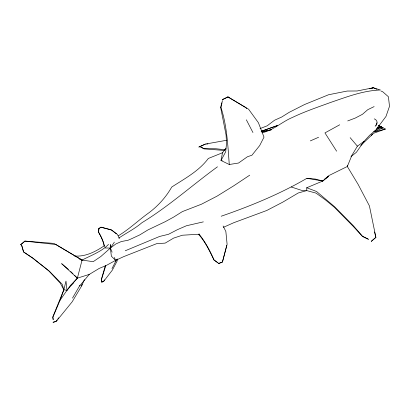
<?xml version="1.0" encoding="UTF-8"?>
<svg xmlns="http://www.w3.org/2000/svg" width="410" height="410" viewBox="0 0 410 410"><rect width="100%" height="100%" fill="white"/><g stroke="black" fill="none" stroke-linecap="round" stroke-linejoin="round"><path stroke-width="0.61" d="M110.228 248.378L110.316 244.678M105.396 265.424L101.429 279.179L101.716 281.752L101.731 281.26M199.644 234.187L182.363 235.227L173.609 238.113L165.174 243.115L156.748 243.632L123.594 256.675L115.584 260.381L111.371 256.204L110.392 248.07L110.51 244.693M110.295 248.383L110.613 245.938L110.7 247.143M226.002 148.174L222.512 152.761L221.005 160.489L229.277 164.502L238.523 163.036L247.404 156.774L251.93 155.221L259.679 145.576L263.999 137.13L258.387 122.682L248.609 109.224L227.873 96.868L222.343 99.656L228.114 97.006M229.277 164.502C227.827 145.335 226.976 125.931 220.964 107.502L221.989 102.869M56.221 321.43L53.115 322.245L56.221 321.43L72.18 301.796L81.636 285.949L82.051 284.145M347.639 165.245L347.332 166.486L358.089 184.346L369.42 205.902L375.888 237.354L371.301 241.326L375.888 237.354M108.547 244.391C101.449 251.725 91.03 255.379 82.061 260.099L77.377 278.149L66.984 290.321L60.07 300.217L52.921 317.171L53.218 319.636M223.101 225.992L225.854 231.471L227.109 244.324L222.445 262L218.31 263.625L222.415 262.087L226.807 245.323M222.256 160.674L221.005 160.489L225.7 151.802L226.504 143.515L226.089 135.064L220.621 107.302L222.466 100.588M105.77 265.639L101.557 279.256L101.716 281.752M117.757 258.93L117.014 261.288L112.34 270.118L103.627 281.455L101.567 282.198L103.54 281.404L104.56 279.856M60.07 300.217L63.842 289.788L65.989 281.075L66.984 290.321L63.842 289.788L60.301 283.197L48.734 270.851L33.271 258.408L23.713 252.032L21.622 245.154L23.478 251.894L32.569 258.003L40.477 264.296M53.141 319.59L52.736 317.063L63.842 289.788L62.207 284.299L49.431 271.251L41.179 264.701M81.636 285.949L84.439 279.61M111.997 268.606L115.62 261.524M115.61 261.58L116.794 259.33M72.503 298.106L80.006 285.16M380.941 90.999L382.714 91.748L388.424 96.76L389.5 106.323L385.989 116.44L375.857 129.96L369.682 135.264L364.049 141.347L357.387 146.17L351.831 155.467L347.332 166.486L328.707 175.675L322.788 181.02L306.721 187.76L306.782 190.599L316.074 193.125L325.607 200.054L334.381 207.291L353.23 226.371L362.43 236.421L368.657 239.404M79.73 259.048L82.061 260.099L93.198 261.672L100.809 256.532L110.392 248.07L114.354 242.141M364.049 141.347L356.408 152.284L350.97 156.615M66.984 290.321L70.223 285.775L77.377 278.149L89.267 274.413L99.21 268.417L106.349 265.424L115.584 260.381L114.349 257.449M56.457 320.845L57.19 319.826M57.923 318.806L58.65 317.786M371.255 135.464L372.367 134.09M79.663 285.934L89.267 274.413M360.79 145.406L372.895 133.967M70.223 285.775L73.58 282.813M82.061 260.099L53.982 243.422L24.846 241.054L20.5 244.867L25.015 241.152L55.832 244.488L82.061 260.099L79.314 258.751M375.15 126.275L376.585 124.855L377.179 122.759C377.015 121.032 375.96 119.346 374.222 118.885M221.18 216.229C250.715 205.994 279.84 194.063 306.9 178.299L322.788 181.02L328.471 176.49L324.879 178.847M217.469 166.808C192.126 185.248 168.695 206.389 141.906 222.722C134.844 228.79 126.459 232.911 118.767 238.087M105.001 247.978L110.392 248.07L115.871 243.945L121.36 241.536L128.058 240.255L131.794 238.63L139.769 234.899L148.066 229.851L165.174 221.713L173.609 217.105L182.363 211.601L201.459 204.211L216.962 196.2L233.833 185.75L249.731 175.172M116.363 233.777L111.151 229.754L100.957 227.166L98.472 228.857L101.014 227.201L111.776 230.143L117.455 234.53L119.397 238.492M374.381 131.302L379.573 127.874M118.372 235.74C129.468 229.098 138.718 219.975 149.26 212.529C158.403 205.564 166.04 197.056 171.734 187.052C184.684 178.627 198.958 171.098 208.331 158.455L222.512 152.761M104.545 245.616C95.535 251.627 85.649 256.937 74.446 256.004M339.721 124.783L324.951 132.907L336.615 151.193M376.626 128.212L382.914 127.812L378.517 125.45L382.914 127.812L373.961 132.035M374.135 106.6L367.78 109.68L362.45 114.308L355.255 118.07L347.711 120.929M205.395 144.069L198.942 147.031L205.395 144.069L226.812 140.246M223.44 227.314L233.808 222.697L266.7 210.509L282.705 202.186L298.244 192.982L306.782 190.599L301.698 190.389L291.254 186.986M310.314 140.907L318.601 137.258M380.762 127.853L381.91 127.356L378.702 125.583M125.27 250.761L159.674 236.426L168.469 234.315L177.284 229.728L186.427 225.761L203.345 221.871M260.073 128.586L267.161 125.819L274.536 120.243L281.624 117.065L289.25 112.294L304.604 104.504L328.569 94.751L347.183 91.046L357.11 90.979L373.274 87.755L380.424 90C363.024 90.574 346.711 96.97 330.445 102.505C317.653 107.179 304.732 111.551 292.427 117.45C281.819 121.847 273.383 130.349 262.01 132.789M375.734 125.214L376.682 124.507L376.682 122.826M381.454 128.176L382.617 127.751L377.671 127.126M261.124 131.431L277.365 125.573L261.39 131.149M373.008 133.47L385.385 129.058L381.126 126.844M371.501 88.37L373.274 87.755L376.816 89.252M369.646 88.724L373.274 87.755M385.385 129.058L375.094 131.738L373.817 131.656M262.21 131.83L271.343 129.76L261.524 131.789M206.691 144.089L207.947 143.93M306.9 178.299L315.3 179.052L322.788 181.02M377.697 127.331L382.914 127.812M225.556 149.799L216.09 148.774L203.96 148.615L200.188 146.677L204.021 148.886L224.485 150.46M306.721 187.76L316.551 191.485L334.555 206.691L353.405 225.772L362.486 236.221L368.108 239.066M220.621 107.302L220.964 107.502M227.873 96.868L245.908 107.666L246.661 108.701M217.864 262.8L213.984 260.027C209.612 251.13 205.369 241.926 198.691 234.484M218.345 263.148L214.02 259.899C210.048 250.741 205.261 241.859 199.024 234.038M68.465 269.426L61.628 263.645L77.377 278.149L74.733 275.52M70.766 271.569L72.97 273.762M350.15 137.663L357.387 146.17M246.354 119.812L252.949 132.543M110.392 248.07L112.125 252.17M374.581 231.983L375.847 237.498M104.463 246.292C103.469 241.3 101.249 236.585 98.625 232.25L98.841 229.031L98.543 232.203C101.004 236.57 103.264 241.198 104.227 246.143"/></g></svg>
